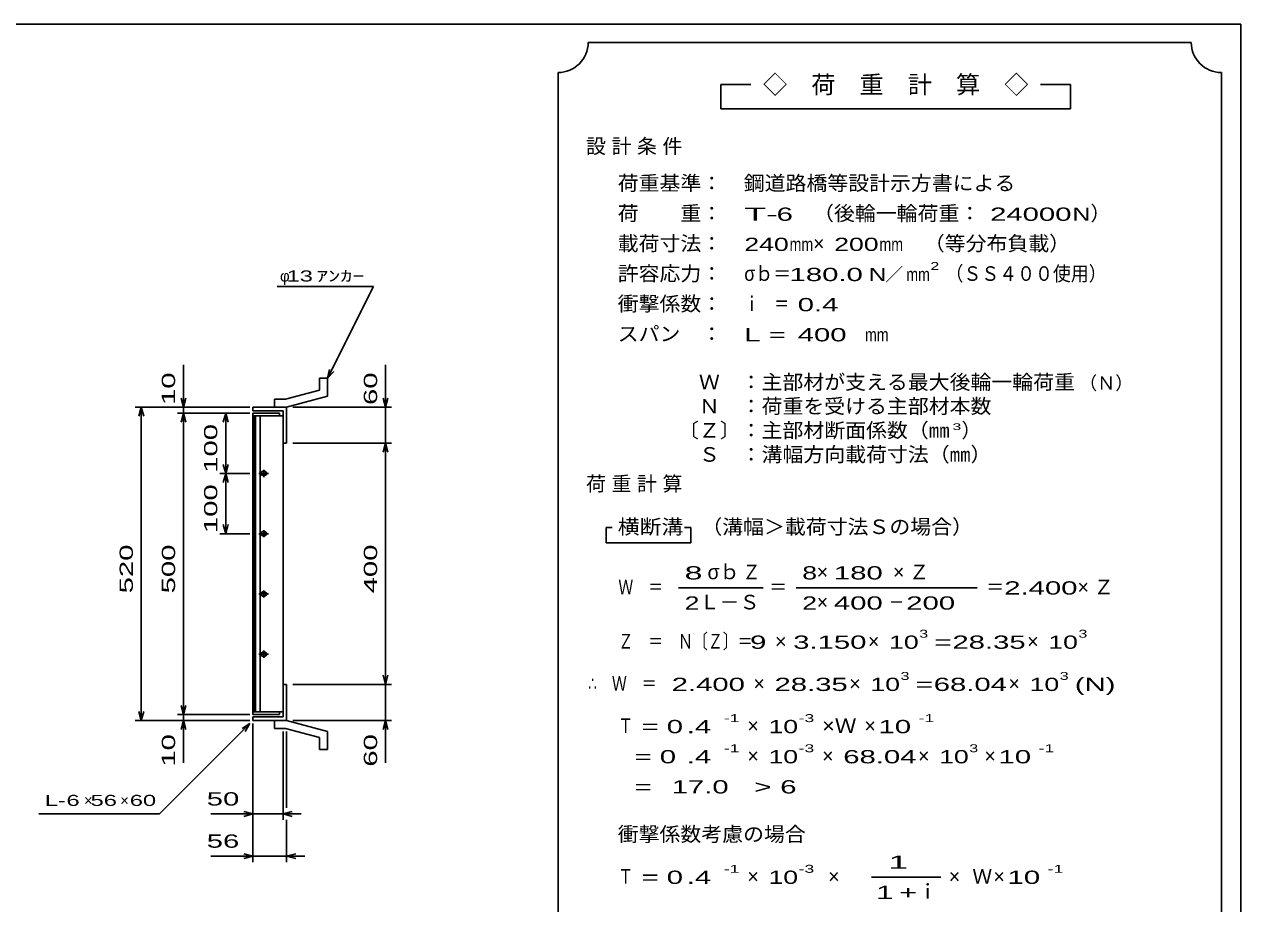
# Model space of a CAD drawing. Units: millimetres, scale not verified. Extents: x -1820 to 1736, y -1282 to 1048.
# Drawn here: x -281 to 1736, y -410 to 1048 of the extents above; entities that cross this region are included whole.
import ezdxf
from ezdxf.enums import TextEntityAlignment as Align

# ---------------------------------------------------------------- set-up
doc = ezdxf.new("R2010")
doc.units = ezdxf.units.MM
doc.header["$LTSCALE"] = 10
for name, color, linetype, lineweight in [('0_2', 150, 'Continuous', 25), ('16', 3, 'Continuous', 25), ('19', 6, 'Continuous', 25), ('22', 2, 'Continuous', 25)]:
    doc.layers.add(name, color=color, linetype=linetype, lineweight=lineweight)
doc.styles.add('ベクトル', font='')
doc.styles.get('ベクトル').set_extended_font_data('ベクトル')

msp = doc.modelspace()

# ---------------------------------------------------------------- linework, layer by layer
at = {"layer": '0_2'}
for p, q in [((-1724, 1048.5), (1736, 1048.5)), ((1736, 1048.5), (1736, -1151.5))]:
    msp.add_line(p, q, dxfattribs=at)
at = {"layer": '16'}
for p, q in [((142, 403.5), (98, 403.5)), ((98, 403.5), (98, 399)), ((142, 399), (142, 403.5)), ((98, 399), (142, 399)), ((98, 399), (98, -92)), ((148, 399), (98, 399)), ((99.5, 399), (99.5, -92)), ((102.5, -92), (102.5, 399)), ((110, 399), (110, -92)), ((148, -92), (148, 399)), ((108, 303.5), (124, 303.5)), ((118, 306.5), (114, 306.5)), ((116, 309.5), (116, 297.5)), ((114, 300.5), (118, 300.5)), ((108, 203.5), (124, 203.5)), ((118, 206.5), (114, 206.5)), ((116, 209.5), (116, 197.5)), ((114, 200.5), (118, 200.5)), ((108, 103.5), (124, 103.5)), ((118, 106.5), (114, 106.5)), ((116, 109.5), (116, 97.5)), ((114, 100.5), (118, 100.5)), ((108, 3.5), (124, 3.5)), ((118, 6.5), (114, 6.5)), ((114, 0.5), (118, 0.5)), ((116, 9.5), (116, -2.5)), ((98, -92), (142, -92)), ((98, -96.5), (98, -92)), ((98, -92), (148, -92)), ((142, -96.5), (98, -96.5)), ((142, -92), (142, -96.5))]:
    msp.add_line(p, q, dxfattribs=at)
for centre, radius, start, end in [((114, 303.5), 3, 90, 270), ((116, 303.5), 4, 46.6, 133.4), ((118, 303.5), 3, 270, 90), ((116, 303.5), 4, 226.6, 313.4), ((114, 203.5), 3, 90, 270), ((116, 203.5), 4, 46.6, 133.4), ((118, 203.5), 3, 270, 90), ((116, 203.5), 4, 226.6, 313.4), ((114, 103.5), 3, 90, 270), ((116, 103.5), 4, 46.6, 133.4), ((118, 103.5), 3, 270, 90), ((116, 103.5), 4, 226.6, 313.4), ((114, 3.5), 3, 90, 270), ((116, 3.5), 4, 46.6, 133.4), ((116, 3.5), 4, 226.6, 313.4), ((118, 3.5), 3, 270, 90)]:
    msp.add_arc(centre, radius, start, end, dxfattribs=at)
at = {"layer": '19'}
for p, q in [((208.61, 461.62), (221.61, 461.62)), ((208.61, 441.6), (208.61, 461.62)), ((221.61, 431.62), (221.61, 461.62)), ((133.99, 426.51), (152.28, 426.51)), ((133.99, 413.51), (133.99, 426.51)), ((208.61, 441.6), (152.28, 426.51)), ((154, 413.5), (221.61, 431.62)), ((98, 407.5), (98, 413.5)), ((98, 413.5), (154, 413.5)), ((148, 407.5), (98, 407.5)), ((134, 413.5), (154, 413.5)), ((148, 353.5), (148, 407.5)), ((154, 413.5), (154, 353.5)), ((154, 353.5), (148, 353.5)), ((154, -46.5), (148, -46.5)), ((148, -46.5), (148, -100.5)), ((154, -106.5), (154, -46.5)), ((98, -100.5), (98, -106.5)), ((148, -100.5), (98, -100.5)), ((98, -106.5), (154, -106.5)), ((133.99, -119.51), (133.99, -106.51)), ((133.99, -119.51), (152.28, -119.51)), ((134, -106.5), (154, -106.5)), ((208.61, -134.6), (152.28, -119.51)), ((154, -106.5), (221.61, -124.62)), ((208.61, -154.62), (208.61, -134.6)), ((221.61, -154.62), (221.61, -124.62)), ((208.61, -154.62), (221.61, -154.62))]:
    msp.add_line(p, q, dxfattribs=at)
at = {"layer": '22', "color": 4}
for p, q in [((1654, 1018.5), (654, 1018.5)), ((604, 968.5), (604, -581.5)), ((1704, -581.5), (1704, 968.5)), ((924, 948.5), (874, 948.5)), ((874, 948.5), (874, 908.5)), ((1454, 948.5), (1404, 948.5)), ((1454, 908.5), (1454, 948.5)), ((874, 908.5), (1454, 908.5)), ((138, 613.5), (298, 613.5)), ((222, 461.5), (298, 613.5)), ((-17, 413.5), (-17, 483.5)), ((222, 461.5), (225, 476.1)), ((222, 461.5), (232, 472.5)), ((318, 413.5), (318, 483.5)), ((-17, 413.5), (-21, 428.5)), ((-13, 428.5), (-17, 413.5)), ((318, 413.5), (314, 428.5)), ((318, 413.5), (322, 428.5)), ((-97, 413.5), (93, 413.5)), ((-91, 398.5), (-87, 413.5)), ((-83, 398.5), (-87, 413.5)), ((-87, -106.5), (-87, 413.5)), ((93, 413.5), (-27, 413.5)), ((-27, 403.5), (93, 403.5)), ((-21, 388.5), (-17, 403.5)), ((-17, 413.5), (-17, 403.5)), ((-13, 388.5), (-17, 403.5)), ((-17, -96.5), (-17, 403.5)), ((93, 403.5), (43, 403.5)), ((53, 403.5), (49, 388.5)), ((57, 388.5), (53, 403.5)), ((53, 403.5), (53, 303.5)), ((164, 413.5), (328, 413.5)), ((318, 353.5), (318, 413.5)), ((164, 353.5), (328, 353.5)), ((314, 338.5), (318, 353.5)), ((322, 338.5), (318, 353.5)), ((318, -46.5), (318, 353.5)), ((43, 303.5), (93, 303.5)), ((53, 303.5), (49, 318.5)), ((53, 303.5), (49, 288.5)), ((57, 318.5), (53, 303.5)), ((57, 288.5), (53, 303.5)), ((53, 303.5), (53, 203.5)), ((43, 203.5), (93, 203.5)), ((53, 203.5), (49, 218.5)), ((57, 218.5), (53, 203.5)), ((694, 213.5), (684, 213.5)), ((684, 213.5), (684, 188.5)), ((824, 213.5), (814, 213.5)), ((824, 188.5), (824, 213.5)), ((684, 188.5), (824, 188.5)), ((804, 113.5), (944, 113.5)), ((999, 113.5), (1299, 113.5)), ((318, -46.5), (314, -31.5)), ((318, -46.5), (322, -31.5)), ((164, -46.5), (328, -46.5)), ((318, -106.5), (318, -46.5)), ((-87, -106.5), (-91, -91.5)), ((-87, -106.5), (-83, -91.5)), ((-27, -96.5), (93, -96.5)), ((-17, -96.5), (-21, -81.5)), ((-17, -96.5), (-13, -81.5)), ((-17, -106.5), (-17, -96.5)), ((-97, -106.5), (93, -106.5)), ((-57, -261.5), (93, -111.5)), ((-27, -106.5), (93, -106.5)), ((-21, -121.5), (-17, -106.5)), ((-13, -121.5), (-17, -106.5)), ((-17, -176.5), (-17, -106.5)), ((80, -119.5), (93, -111.5)), ((85, -124.5), (93, -111.5)), ((98, -271.5), (98, -111.5)), ((98, -341.5), (98, -111.5)), ((164, -106.5), (328, -106.5)), ((314, -121.5), (318, -106.5)), ((322, -121.5), (318, -106.5)), ((318, -176.5), (318, -106.5)), ((148, -271.5), (148, -124.5)), ((154, -251.5), (154, -124.5)), ((-257, -261.5), (-57, -261.5)), ((28, -261.5), (98, -261.5)), ((98, -261.5), (83, -257.5)), ((83, -265.5), (98, -261.5)), ((98, -261.5), (148, -261.5)), ((148, -261.5), (163, -257.5)), ((163, -265.5), (148, -261.5)), ((148, -261.5), (178, -261.5)), ((154, -341.5), (154, -271.5)), ((28, -331.5), (98, -331.5)), ((98, -331.5), (83, -327.5)), ((83, -335.5), (98, -331.5)), ((98, -331.5), (154, -331.5)), ((154, -331.5), (169, -327.5)), ((169, -335.5), (154, -331.5)), ((154, -331.5), (184, -331.5)), ((1124, -366.5), (1239, -366.5))]:
    msp.add_line(p, q, dxfattribs=at)
for centre, start, end in [((604, 1018.5), 270, 0), ((1704, 1018.5), 180, 270)]:
    msp.add_arc(centre, 50, start, end, dxfattribs=at)

# ---------------------------------------------------------------- texts
at = {"layer": '22', "style": 'ベクトル'}
for s, height, p in [('◇\u3000荷\u3000重\u3000計\u3000算\u3000◇', 29.33, (944, 948.5)), ('）', 24.19, (1487, 735)), ('×', 24.19, (1027, 685)), ('／', 21.99, (1146.5, 633.5)), ('φ', 18.33, (143, 631)), ('（Ｎ）', 21.99, (1468, 453.5)), ('）', 24.19, (1273, 375)), ('σｂ', 24.19, (852, 140)), ('×', 24.19, (1033, 140)), ('Ｌ－Ｓ', 24.19, (839, 90)), ('×', 24.19, (1033, 90)), ('×', 24.19, (964, 25)), ('×', 24.19, (1118, 25)), ('×', 24.19, (1382, 25)), ('×', 24.19, (928, -45)), ('×', 24.19, (1087, -45)), ('×', 24.19, (1351, -45)), ('×', 24.19, (918, -115)), ('×', 24.19, (1112, -115)), ('×', 24.19, (918, -165)), ('×', 24.19, (1042, -165)), ('×', 24.19, (1201, -165)), ('×', 24.19, (1311, -165)), ('×', 18.33, (-182, -239)), ('×', 18.33, (-122, -239)), ('×', 24.19, (918, -365)), ('×', 24.19, (1052, -365)), ('×', 24.19, (1252, -365)), ('Ｗ', 24.19, (1291, -365)), ('×', 24.19, (1326, -365)), ('ｉ', 24.19, (1200.5, -390))]:
    msp.add_text(s, height=height, dxfattribs=at).set_placement(p, align=Align.MIDDLE_LEFT)
for s, height, width, p in [('荷重基準：\u3000', 24.19, 1.05, (703, 785)), ('鋼道路橋等設計示方書による', 24.19, 1.05, (912, 785)), ('荷\u3000\u3000重：\u3000', 24.19, 1.05, (703, 735)), ('（後輪一輪荷重：', 24.19, 1.05, (1027, 735)), ('T-', 21.99, 2, (913, 733.5)), (' 6 ', 21.99, 1.65, (953, 733.5)), (' 24000', 21.99, 1.65, (1307, 733.5)), ('N', 21.99, 1.4, (1457, 733.5)), ('載荷寸法：\u3000', 24.19, 1.05, (703, 685)), ('240', 21.99, 1.5, (913, 683.5)), ('mm', 21.99, 0.8, (988, 683.5)), ('200', 21.99, 1.5, (1062, 683.5)), ('mm', 21.99, 0.8, (1137, 683.5)), ('\u3000（等分布負載）', 24.19, 1.05, (1176, 685)), ('許容応力：\u3000', 24.19, 1.05, (703, 635)), ('σｂ＝', 24.19, 0.9, (913, 635)), ('2', 13.2, 1.5, (1221.5, 647.5)), ('（ＳＳ４００使用）', 24.19, 0.9, (1246.5, 635)), (' 13 ', 18.33, 1.6, (143, 631)), ('ｱﾝｶｰ', 18.33, 1.6, (203, 631)), ('180.0', 21.99, 1.65, (988, 633.5)), ('N', 21.99, 1.4, (1119, 633.5)), ('mm', 21.99, 0.8, (1181.5, 633.5)), ('衝撃係数：\u3000', 24.19, 1.05, (703, 585)), ('ｉ\u3000＝', 24.19, 0.75, (913, 585)), (' 0.4', 21.99, 1.65, (988, 583.5)), ('スパン\u3000：\u3000', 24.19, 1.05, (703, 535)), (' 400 ', 21.99, 1.65, (988, 533.5)), ('L =', 21.99, 1.65, (913, 533.5)), ('mm', 21.99, 0.8, (1113, 533.5)), ('\u3000Ｗ\u3000：主部材が支える最大後輪一輪荷重', 24.19, 1.05, (803, 455)), ('\u3000Ｎ\u3000：荷重を受ける主部材本数', 24.19, 1.05, (803, 415)), ('〔Ｚ〕：主部材断面係数（㎜', 24.19, 1.05, (803, 375)), ('3', 11, 1.8, (1258, 381)), ('\u3000Ｓ\u3000：溝幅方向載荷寸法（㎜）', 24.19, 1.05, (803, 335)), ('横断溝', 24.19, 1.1, (703, 215)), ('\u3000（溝幅＞載荷寸法Ｓの場合）', 24.19, 1.05, (807, 215)), ('8', 21.99, 1.8, (814, 138.5)), ('Ｚ', 24.19, 0.9, (910, 140)), ('8', 21.99, 1.5, (1009, 138.5)), (' 180 ', 21.99, 1.65, (1048, 138.5)), ('Ｗ\u3000＝', 24.19, 0.75, (704, 115)), ('2.400', 21.99, 1.65, (1344, 113.5)), ('＝', 24.19, 0.9, (954, 115)), ('＝', 24.19, 0.9, (1314, 115)), ('2', 21.99, 1.5, (814, 88.5)), ('2', 21.99, 1.5, (1009, 88.5)), (' 400 ', 21.99, 1.65, (1048, 88.5)), ('－', 24.19, 0.75, (1153, 90)), (' 200 ', 21.99, 1.65, (1168, 88.5)), ('Ｚ\u3000＝\u3000Ｎ〔Ｚ〕＝', 24.19, 0.75, (704, 25)), ('3', 13.2, 1.5, (1203, 37.5)), ('3', 13.2, 1.5, (1467, 37.5)), (' 9 ', 21.99, 1.65, (909, 23.5)), ('3.150', 21.99, 1.65, (994, 23.5)), ('10', 21.99, 1.5, (1153, 23.5)), ('=', 21.99, 1.7, (1228, 23.5)), ('28.35', 21.99, 1.65, (1258, 23.5)), ('10', 21.99, 1.5, (1417, 23.5)), ('∴\u3000Ｗ\u3000＝', 24.19, 0.75, (654, -45)), (' 2.400', 21.99, 1.65, (779, -46.5)), ('28.35', 21.99, 1.65, (963, -46.5)), ('10', 21.99, 1.5, (1122, -46.5)), ('3', 13.2, 1.5, (1172, -32.5)), ('68.04', 21.99, 1.65, (1227, -46.5)), ('10', 21.99, 1.5, (1386, -46.5)), ('3', 13.2, 1.5, (1436, -32.5)), ('(N)', 21.99, 1.65, (1461, -46.5)), ('=', 21.99, 1.7, (1197, -46.5)), ('-1', 13.2, 1.65, (879, -102.5)), ('-3', 13.2, 1.65, (1003, -102.5)), ('-1', 13.2, 1.65, (1202, -102.5)), ('Ｔ', 24.19, 0.75, (704, -115)), (' = 0', 21.99, 1.65, (729, -116.5)), (' .4 ', 21.99, 1.65, (804, -116.5)), ('10', 21.99, 1.5, (953, -116.5)), ('×Ｗ', 24.19, 1.1, (1042, -115)), (' 10 ', 21.99, 1.65, (1122, -116.5)), ('  = 0', 21.99, 1.65, (704, -166.5)), (' .4 ', 21.99, 1.65, (804, -166.5)), ('-1', 13.2, 1.65, (879, -152.5)), ('10', 21.99, 1.5, (953, -166.5)), ('-3', 13.2, 1.65, (1003, -152.5)), ('68.04', 21.99, 1.65, (1077, -166.5)), ('10', 21.99, 1.5, (1236, -166.5)), ('3', 13.2, 1.5, (1286, -152.5)), (' 10 ', 21.99, 1.65, (1321, -166.5)), ('-1', 13.2, 1.65, (1401, -152.5)), ('  =', 21.99, 1.65, (704, -216.5)), (' 17.0', 21.99, 1.65, (779, -216.5)), ('>', 21.99, 1.7, (929, -216.5)), (' 6 ', 21.99, 1.65, (959, -216.5)), ('L-', 18.33, 1.6, (-247, -239)), (' 6 ', 18.33, 1.6, (-222, -239)), (' 56 ', 18.33, 1.6, (-182, -239)), (' 60 ', 18.33, 1.6, (-117, -239)), (' 50 ', 21.99, 1.65, (8, -236.5)), ('衝撃係数考慮の場合', 24.19, 1.05, (703, -295)), (' 56 ', 21.99, 1.65, (8, -306.5)), ('Ｔ', 24.19, 0.75, (704, -365)), (' = 0', 21.99, 1.65, (729, -366.5)), (' .4 ', 21.99, 1.65, (804, -366.5)), ('-1', 13.2, 1.65, (879, -352.5)), ('10', 21.99, 1.5, (953, -366.5)), ('-3', 13.2, 1.65, (1003, -352.5)), (' 10 ', 21.99, 1.65, (1336, -366.5)), ('-1', 13.2, 1.65, (1416, -352.5))]:
    msp.add_text(s, height=height, dxfattribs=dict(at, width=width)).set_placement(p, align=Align.MIDDLE_LEFT)
at = {"layer": '22', "style": 'ベクトル', "width": 1.65}
for s, p in [(' 10 ', (-42, 403.5)), (' 60 ', (293, 403.5)), (' 100 ', (28, 291)), (' 100 ', (28, 191)), (' 520 ', (-112, 91)), (' 500 ', (-42, 91)), (' 400 ', (293, 91)), (' 10 ', (-42, -196.5)), (' 60 ', (293, -196.5))]:
    msp.add_text(s, height=21.99, rotation=90, dxfattribs=at).set_placement(p, align=Align.MIDDLE_LEFT)
at = {"layer": '22', "attachment_point": 4, "style": 'ベクトル'}
for s, insert, char_height in [('\\T1.28;設計条件', (650.5, 845), 24.19), ('\\T1.28;荷重計算', (650.5, 285), 24.19), ('\\T1.42;×Ｚ', (1159.5, 140), 24.19), ('\\T1.42;×Ｚ', (1465.5, 115), 24.19), ('\\T1.25;\\W2;\\~1\\~', (1131.5, -341.5), 21.99), ('\\T1.33;\\W1.75;1+', (1131.5, -391.5), 21.99)]:
    msp.add_mtext(s, dxfattribs=dict(at, insert=insert, char_height=char_height))

doc.saveas('drawing.dxf')
